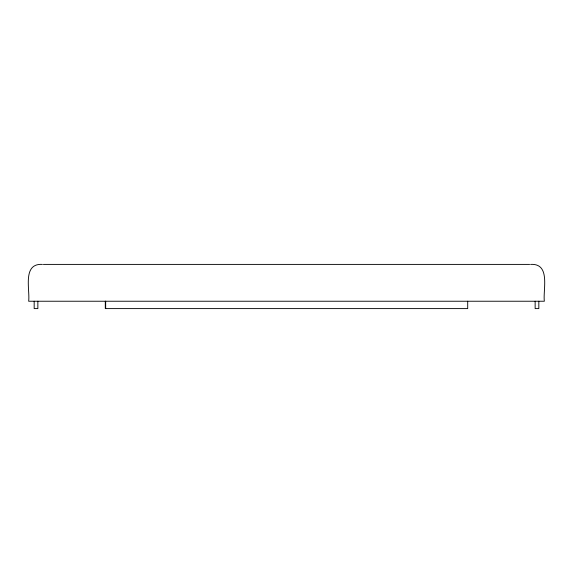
<?xml version="1.0" encoding="UTF-8"?>
<svg xmlns="http://www.w3.org/2000/svg" width="573" height="573" viewBox="0 0 573 573"><rect width="100%" height="100%" fill="white"/><g stroke="black" fill="none" stroke-linecap="round" stroke-linejoin="round"><path stroke-width="0.86" d="M42.423 264.397C22.061 263.107 30.168 289.874 28.65 301.233L544.35 301.233C542.832 289.874 550.94 263.107 530.577 264.397M43.383 264.397L529.617 264.397M538.828 301.233L538.828 308.603L535.139 308.603L535.139 301.233M467.704 301.233L467.704 308.603L105.296 308.603L105.296 301.233M105.676 301.233L105.676 308.603M37.861 301.233L37.861 308.603L34.172 308.603L34.172 301.233"/></g></svg>
